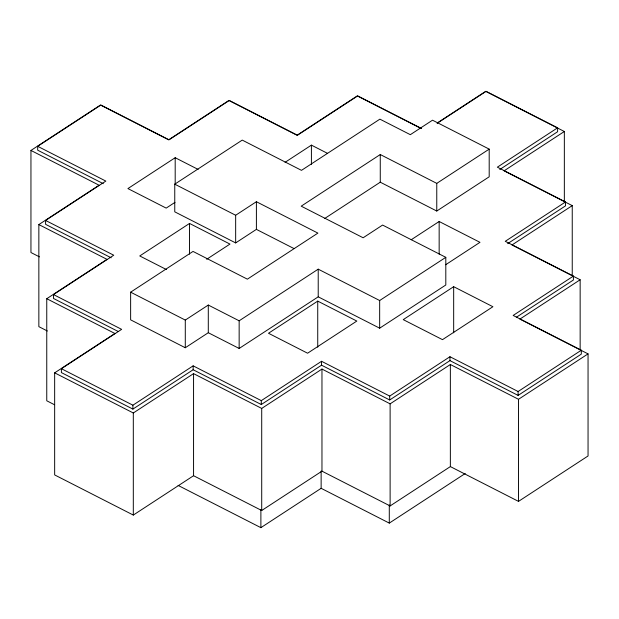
<?xml version="1.0" encoding="UTF-8"?>
<svg xmlns="http://www.w3.org/2000/svg" width="619" height="619" viewBox="0 0 619 619"><rect width="100%" height="100%" fill="white"/><g stroke="black" fill="none" stroke-linecap="round" stroke-linejoin="round"><path stroke-width="0.93" d="M39.469 256.877L30.95 252.529L30.95 150.44L100.487 105.029L168.639 139.817L228.883 100.471L297.035 135.252L357.287 95.906L421.175 128.52M103.28 183.681L37.689 150.2L37.689 146.308L100.897 105.029L169.049 139.809L229.301 100.464L297.453 135.244L357.705 95.899L421.593 128.512M47.369 331.003L38.85 326.654L38.85 224.573L99.102 185.228L30.95 150.44M111.188 257.814L45.589 224.333L45.589 220.441L105.841 181.088L37.689 146.308M198.15 169.428L175.192 157.713L127.924 188.578L166.186 208.108L174.999 202.351M489.196 149.125L436.766 183.371L380.267 154.533L301.205 206.166L363.136 237.773L382.588 225.068L445.804 257.334L379.664 300.524L318.22 269.164L239.151 320.804L208.293 305.051L208.293 332.72L185.29 347.739L130.632 319.845L130.632 292.183L193.027 251.43L247.376 279.169L317.903 233.108L256.398 201.717L256.398 229.378L235.661 242.919L174.759 211.837L174.759 184.176L242.238 140.103L301.492 170.349L379.888 119.15L410.327 134.679L432.511 120.194L489.196 149.125L489.196 176.794L436.766 211.033L380.267 182.195L324.604 218.553M54.426 404.702L46.758 400.787L46.758 298.706L107.002 259.361L38.85 224.573M118.237 331.513L53.489 298.466L53.489 294.574L113.741 255.221L45.589 220.441M206.684 259.284L229.966 244.079L189.53 223.444L139.755 255.949L166.426 269.559M285.065 162.333L311.411 145.132L327.513 153.35M235.661 242.919L235.661 215.257L256.398 201.717M437.486 122.825L485.691 91.341L564.342 131.491L504.09 170.836L572.242 205.624L511.998 244.969L580.15 279.757L519.898 319.102L588.05 353.882L518.513 399.294L450.361 364.514L390.117 403.859L321.965 369.071L261.713 408.424L193.561 373.636L193.561 475.717L133.309 515.07L54.658 474.92L54.658 372.839L114.91 333.494L46.758 298.706M437.099 123.343L486.101 91.341L557.603 127.831L497.359 167.176L565.511 201.964L505.259 241.309L573.411 276.097L513.159 315.442L581.311 350.23L518.103 391.51L449.951 356.73L389.699 396.075L321.547 361.287L261.295 400.632L193.143 365.852L193.143 369.744L132.899 409.097L61.397 372.599L61.397 368.7L121.641 329.354L53.489 294.574M185.29 347.739L185.29 320.077L208.293 305.051M132.899 409.097L132.899 405.197L193.143 365.852M499.765 169.505L557.603 131.731L557.603 127.831M133.309 515.07L133.309 412.981L193.561 373.636M208.293 332.72L239.151 348.466L318.22 296.826L318.22 269.164M411.233 239.739L439.157 221.501L479.973 242.331L445.665 264.739M317.733 301.113L268.499 333.262L307.589 353.217L356.823 321.06L317.733 301.113L317.733 347.228M193.143 369.744L261.295 404.532L321.547 365.187L321.547 361.287M507.673 243.631L565.511 205.864L565.511 201.964M318.22 296.826L379.664 328.186L445.804 284.995L445.804 257.334M453.673 286.69L403.248 319.628L442.484 339.653L492.91 306.722L453.673 286.69L453.673 332.813M321.547 365.187L389.699 399.967L449.951 360.622L449.951 356.73M516.378 317.245L573.411 279.989L573.411 276.097M193.561 475.717L261.713 510.505L321.965 471.16L321.965 369.071M178.102 485.412L260.885 527.659L321.137 488.314L321.137 471.051M449.951 360.622L518.103 395.409L581.311 354.122L581.311 350.23M321.965 471.16L390.117 505.94L450.361 466.594L450.361 364.514M321.137 488.314L389.289 523.101L465.225 473.504M450.361 466.594L518.513 501.382L588.05 455.971L588.05 353.882M174.759 184.176L235.661 215.257M256.398 229.378L293.986 248.567M130.632 292.183L185.29 320.077M61.397 368.7L132.899 405.197M54.658 372.839L133.309 412.981M580.15 279.757L580.15 349.859M572.242 205.624L572.242 275.726M564.342 131.491L564.342 202.552M518.513 399.294L518.513 501.382M518.103 391.51L518.103 395.409M439.157 221.501L439.157 254.169M436.766 183.371L436.766 211.033M390.117 403.859L390.117 505.94M389.699 396.075L389.699 399.967M389.289 504.88L389.289 523.101M380.267 154.533L380.267 182.195M379.664 300.524L379.664 328.186M311.411 145.132L311.411 164.345M261.713 408.424L261.713 510.505M261.295 400.632L261.295 404.532M260.885 509.437L260.885 527.659M239.151 320.804L239.151 348.466M189.53 223.444L189.53 254.185M175.192 157.713L175.192 184.617"/></g></svg>
